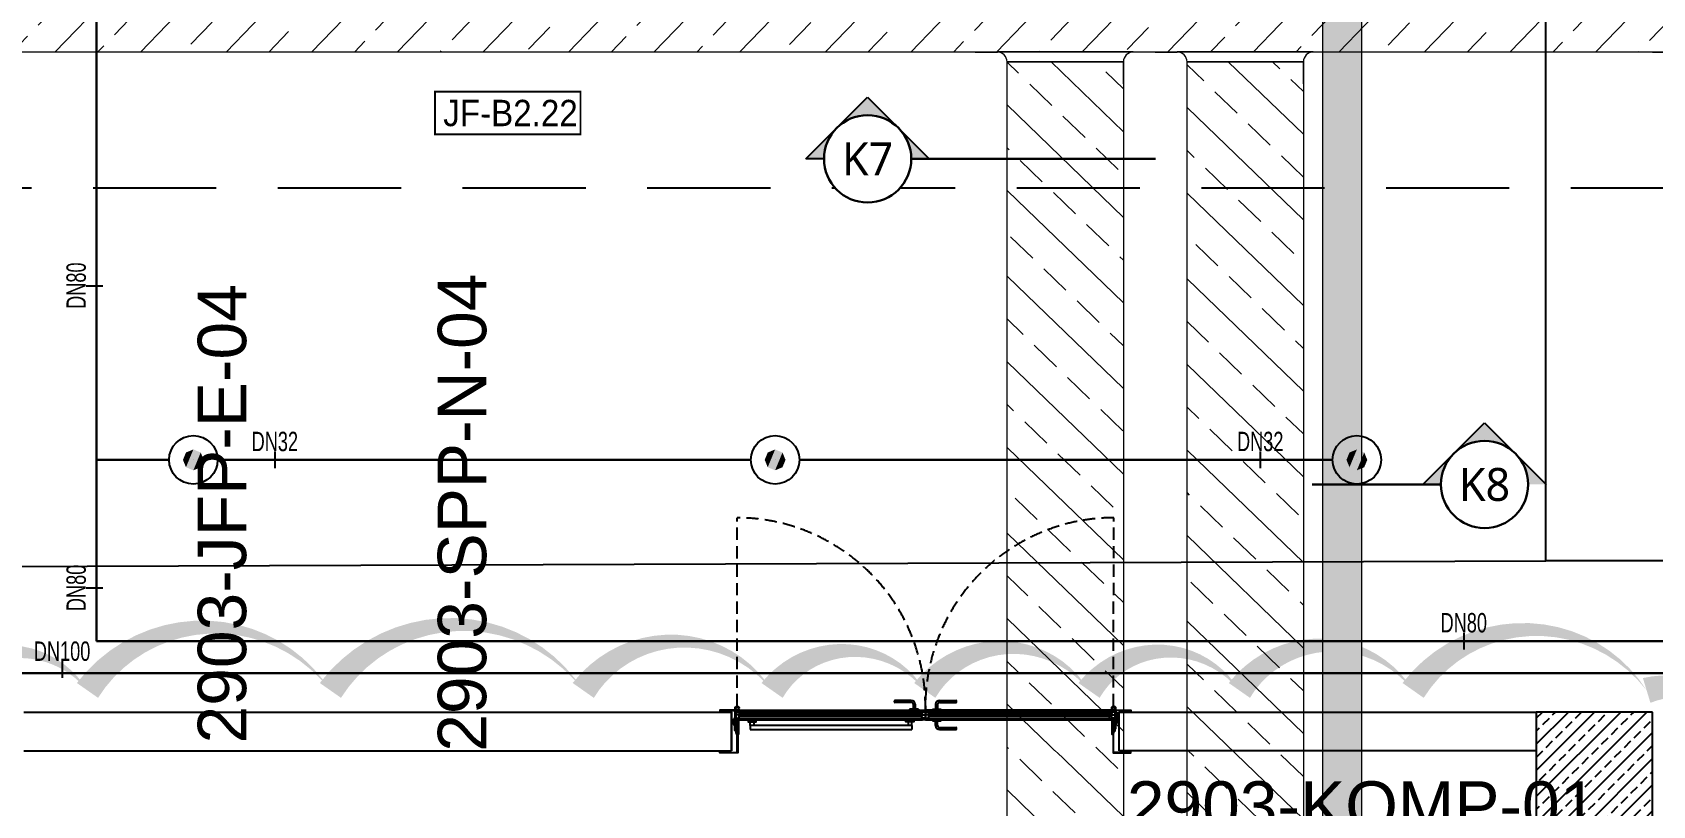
# Model space of a CAD drawing. Header units: millimetres. Extents: x -379292 to 1221486, y 92049 to 447512.
# Drawn here: x -174710 to -166355, y 104637 to 108622 of the extents above; entities that cross this region are included whole.
import ezdxf
from ezdxf.enums import TextEntityAlignment as Align

# ---------------------------------------------------------------- set-up
doc = ezdxf.new("R2010")
doc.units = ezdxf.units.MM
doc.linetypes.add('HIDDEN', pattern=[9.525, 6.35, -3.175])
for name, color, linetype in [('-M-YNGN-BORUID', 7, 'Continuous'), ('-M-YNGN-BORUUZUN', 7, 'Continuous'), ('-M-YNGN-BORUYUK', 7, 'Continuous'), ('-M-YNGN-SPR-YUK', 7, 'Continuous'), ('-M-YNGN-ZON5-CAP-', 7, 'Continuous'), ('-M-YNGN-ZON6-CAP-', 7, 'Continuous'), ('-M-YNGN-ZON6-SPR-', 7, 'Continuous'), ('010-05', 1, 'Continuous'), ('05_DOOR', 2, 'Continuous'), ('05_EQUIPMENT', 1, 'Continuous'), ('05_HATCH 1', 101, 'Continuous'), ('05_HATCH CONCRETE', 141, 'Continuous'), ('05_PLASTER', 2, 'Continuous'), ('05_STEEL HIDDEN', 61, 'HIDDEN'), ('05_SYMBOL', 2, 'Continuous'), ('05_WALL', 3, 'Continuous'), ('08_PANEL', 4, 'Continuous'), ('AIRONN ZONLAMA', 4, 'Continuous'), ('E-DIM', 7, 'Continuous'), ('E-TEXT', 7, 'Continuous')]:
    doc.layers.add(name, color=color, linetype=linetype)
doc.layers.add('-M-YNGN-SPR-CAPCIZGI', color=188, linetype='Continuous', plot=False)
for name, color, linetype, lineweight in [('-M-YNGN-ZON5', 11, 'SP', 30), ('-M-YNGN-ZON6', 2, 'SP', 30), ('Aironn-Kodlama', 7, 'Continuous', 0), ('E_CT_AYDINLATMA', 3, 'Continuous', 9), ('E_CT_KA', 4, 'Continuous', 9)]:
    doc.layers.add(name, color=color, linetype=linetype, lineweight=lineweight)
doc.styles.add('CIZGI', font='tahoma.ttf', dxfattribs={"width": 0.8, "oblique": 20})
doc.styles.add('FUTURA', font='Yu Gothic Light.ttf')
doc.styles.add('HCAD', font='HCAD.SHX', dxfattribs={"width": 0.8, "height": 0.2})
doc.styles.add('PIPESIZE', font='hcad.shx', dxfattribs={"width": 0.8})
doc.styles.add('SPR-NOT', font='romans.shx')
doc.styles.get("Standard").update_dxf_attribs({"font": 'segoeuil.ttf'})
doc.styles.add('YAZI-3', font='arial.ttf', dxfattribs={"height": 3})
doc.linetypes.add('SP', pattern='A,2,-0.1,["SP",CIZGI,S=0.14,R=0.2,X=0,Y=-0.07],-0.255', length=2.355)

# ---------------------------------------------------------------- blocks, each defined once
blk = doc.blocks.new('VIDA')
at = {"layer": '05_EQUIPMENT'}
h = blk.add_hatch(dxfattribs=at)
h.set_pattern_fill('LINE', color=256, scale=0.1, angle=150, style=0)
h.set_pattern_definition([(330, (-3585.31887, 6072.20274), (0.03125, 0.05412658774), [])])
h.paths.add_polyline_path([(-0.09, -0.26), (-0.09, -1.74), (0.09, -1.74), (0.09, -0.26)])
h.paths.add_polyline_path([(-0.09, -0.26), (0.09, -0.26), (0, 0)])
for p, q in [((-0.09, -0.26), (0, 0)), ((0.09, -0.26), (0, 0)), ((-0.01, -2.02), (-0.18, -2.02)), ((0.09, -1.74), (-0.09, -1.74)), ((0.09, -1.95), (-0.09, -1.95)), ((0.01, -1.98), (-0.01, -1.98)), ((-0.01, -2.02), (-0.01, -1.98)), ((0.01, -2.02), (0.01, -1.98)), ((0.18, -2.02), (0.01, -2.02))]:
    blk.add_line(p, q, dxfattribs=at)
for points in [[(-0.18, -2.02), (-0.09, -1.95), (-0.09, -0.26)], [(0.18, -2.02), (0.09, -1.95), (0.09, -0.26)]]:
    blk.add_lwpolyline(points, dxfattribs=at)
blk = doc.blocks.new('*U83')
at = {"color": 8, "ltscale": 7}
for p, q in [((927.1, 60), (843.8, 60)), ((927.1, 50), (843.8, 50)), ((1072.9, 60), (1156.2, 60)), ((1072.9, 50), (1156.2, 50))]:
    blk.add_line(p, q, dxfattribs=at)
for centre, start, end in [((843.8, 55), 90, 270), ((1156.2, 55), 270, 90)]:
    blk.add_arc(centre, 5, start, end, dxfattribs=at)
at = {"color": 8}
blk.add_wipeout([(0, 0), (0, -206), (2000, -206), (2000, 0), (10, 0)], dxfattribs=at)
at = {"layer": '010-05', "ltscale": 7}
h = blk.add_hatch(dxfattribs=at)
h.set_pattern_fill('ANSI37', color=8, scale=0.1, angle=360, style=0)
h.set_pattern_definition([(45, (-20246.60925, -14802.3896), (-0.224506403, 0.224506403), []), (135, (-20246.60925, -14802.3896), (-0.224506403, -0.224506403), [])])
edge = h.paths.add_edge_path(flags=16)
edge.add_line((28.5, -46.7), (28.5, -55.3))
edge.add_line((28.5, -55.3), (21.5, -55.3))
edge.add_line((21.5, -55.3), (21.5, -49))
edge.add_arc((25.9, -50.6), 4.69, 56.54278, 159.2569, ccw=False)
edge = h.paths.add_edge_path()
edge.add_line((29.5, -45.1), (29.5, -56.3))
edge.add_line((29.5, -56.3), (20.5, -56.3))
edge.add_line((20.5, -56.3), (20.5, -42.5))
edge.add_line((20.5, -42.5), (34.2, -42.5))
edge.add_line((34.2, -42.5), (32.2, -43))
edge.add_arc((32.2, -45.8), 2.82, 91.10929, 165.59862)
edge = h.paths.add_edge_path(flags=16)
edge.add_arc((32.2, -45.8), 3.82, 143.46678, 165.59862, ccw=False)
edge.add_line((29.1, -43.5), (21.5, -43.5))
edge.add_line((21.5, -43.5), (21.5, -46.1))
edge.add_arc((25.7, -53.3), 8.25, 70.11032, 120.2945, ccw=False)
edge.add_line((28.5, -45.5), (28.5, -45.1))
edge.add_line((28.5, -45.1), (28.5, -44.8))
h = blk.add_hatch(dxfattribs=at)
h.set_pattern_fill('ANSI37', color=8, scale=0.1, angle=360, style=0)
h.set_pattern_definition([(135, (22246.60925, -14802.3896), (0.224506403, 0.224506403), []), (45, (22246.60925, -14802.3896), (0.224506403, -0.224506403), [])])
edge = h.paths.add_edge_path(flags=16)
edge.add_line((1971.5, -46.7), (1971.5, -55.3))
edge.add_line((1971.5, -55.3), (1978.5, -55.3))
edge.add_line((1978.5, -55.3), (1978.5, -49))
edge.add_arc((1974.1, -50.6), 4.69, 20.7431, 123.45722)
edge = h.paths.add_edge_path()
edge.add_line((1970.5, -45.1), (1970.5, -56.3))
edge.add_line((1970.5, -56.3), (1979.5, -56.3))
edge.add_line((1979.5, -56.3), (1979.5, -42.5))
edge.add_line((1979.5, -42.5), (1965.8, -42.5))
edge.add_line((1965.8, -42.5), (1967.8, -43))
edge.add_arc((1967.8, -45.8), 2.82, 14.40138, 88.89071, ccw=False)
edge = h.paths.add_edge_path(flags=16)
edge.add_arc((1967.8, -45.8), 3.82, 14.40138, 36.53322)
edge.add_line((1970.9, -43.5), (1978.5, -43.5))
edge.add_line((1978.5, -43.5), (1978.5, -46.1))
edge.add_arc((1974.3, -53.3), 8.25, 59.7055, 109.88968)
edge.add_line((1971.5, -45.5), (1971.5, -45.1))
edge.add_line((1971.5, -45.1), (1971.5, -44.8))
at = {"layer": '05_HATCH 1', "ltscale": 7}
h = blk.add_hatch(dxfattribs=at)
h.set_pattern_fill('HONEY', color=8, scale=15, angle=90, style=0)
h.set_pattern_definition([(270, (24591.2114, 3174525.0591), (-1.623797625, -2.8125), [1.875, -3.75]), (150, (24591.2114, 3174525.0591), (-1.62379763564, 2.81249999385), [1.875, -3.75]), (210, (24591.2114, 3174525.0591), (-3.24759526064, -6.15e-09), [-3.75, 1.875])])
h.paths.add_polyline_path([(978.3, -14.5), (981.6, -8.9), (31.6, -8.9), (33.7, -14.5)])
h = blk.add_hatch(dxfattribs=at)
h.set_pattern_fill('HONEY', color=8, scale=15, angle=90, style=0)
h.set_pattern_definition([(90, (24591.2114, -3174555.0591), (-1.623797625, 2.8125), [1.875, -3.75]), (210, (24591.2114, -3174555.0591), (-1.62379763564, -2.81249999385), [1.875, -3.75]), (150, (24591.2114, -3174555.0591), (-3.24759526064, 6.15e-09), [-3.75, 1.875])])
h.paths.add_polyline_path([(981.6, -21.1), (978.3, -15.5), (33.7, -15.5), (31.6, -21.1)])
h = blk.add_hatch(dxfattribs=at)
h.set_pattern_fill('HONEY', color=8, scale=15, angle=90, style=0)
h.set_pattern_definition([(270, (24341.2114, 3174525.0591), (-1.623797625, -2.8125), [1.875, -3.75]), (150, (24341.2114, 3174525.0591), (-1.62379763564, 2.81249999385), [1.875, -3.75]), (210, (24341.2114, 3174525.0591), (-3.24759526064, -6.15e-09), [-3.75, 1.875])])
h.paths.add_polyline_path([(771.7, -14.5), (768.4, -8.9), (1969.5, -8.9), (1966.3, -14.5)])
h = blk.add_hatch(dxfattribs=at)
h.set_pattern_fill('HONEY', color=8, scale=15, angle=90, style=0)
h.set_pattern_definition([(90, (24341.2114, -3174555.0591), (-1.623797625, 2.8125), [1.875, -3.75]), (210, (24341.2114, -3174555.0591), (-1.62379763564, -2.81249999385), [1.875, -3.75]), (150, (24341.2114, -3174555.0591), (-3.24759526064, 6.15e-09), [-3.75, 1.875])])
h.paths.add_polyline_path([(768.4, -21.1), (771.7, -15.5), (1966.3, -15.5), (1969.5, -21.1)])
at = {"color": 8, "linetype": 'HIDDEN', "ltscale": 10}
for p, q in [((29.4, 30.3), (29.4, 1001.6)), ((1970.5, 30.5), (1971.1, 1001.6))]:
    blk.add_line(p, q, dxfattribs=at)
at = {"color": 8, "ltscale": 7}
for p, q in [((22, 10), (969.9, 10)), ((22, 10), (1000, 10)), ((22, 8.8), (22, 10)), ((22, 8.8), (22, 10)), ((27.3, 2.4), (27.3, 1.4)), ((27.3, 2.4), (37.2, 2.4)), ((27.3, 2.4), (27.3, 1.4)), ((27.3, 2.4), (37.2, 2.4)), ((27.3, 1.4), (36.7, 1.4)), ((27.3, 1.4), (36.7, 1.4)), ((37.5, 4.8), (36.3, 4.8)), ((37.5, 4.8), (36.3, 4.8)), ((36.7, 1.4), (42.8, -15)), ((36.7, 1.4), (42.8, -15)), ((984.8, 2.4), (37.2, 2.4)), ((37.2, 2.4), (43.7, -14.5)), ((37.2, 2.4), (43.7, -14.5)), ((37.5, 8.8), (984.6, 8.8)), ((963.8, 15), (918.8, 15)), ((918.8, 15), (918.8, 10)), ((937.1, 40), (937.1, 15)), ((947.1, 40), (947.1, 15)), ((963.8, 15), (963.8, 10)), ((984.8, 2.4), (978.3, -14.5)), ((985.4, 1.4), (979.2, -15)), ((984.6, 4.8), (985.8, 4.8)), ((994.7, 2.4), (984.8, 2.4)), ((994.7, 1.4), (985.4, 1.4)), ((994.7, 2.4), (994.7, 1.4)), ((1978, 10), (1000, 10)), ((1005.3, 2.4), (1005.3, 1.4)), ((1005.3, 2.4), (1015.3, 2.4)), ((1005.3, 1.4), (1014.7, 1.4)), ((1015.5, 4.8), (1014.3, 4.8)), ((1014.7, 1.4), (1020.9, -15)), ((1015.3, 2.4), (1962.8, 2.4)), ((1015.3, 2.4), (1021.7, -14.5)), ((1962.5, 8.8), (1015.5, 8.8)), ((1978, 10), (1030.1, 10)), ((1036.2, 15), (1081.2, 15)), ((1036.2, 15), (1036.2, 10)), ((1052.9, 40), (1052.9, 15)), ((1062.9, 40), (1062.9, 15)), ((1081.2, 15), (1081.2, 10)), ((1962.8, 2.4), (1956.3, -14.5)), ((1962.8, 2.4), (1956.3, -14.5)), ((1963.3, 1.4), (1957.2, -15)), ((1963.3, 1.4), (1957.2, -15)), ((1962.5, 4.8), (1963.7, 4.8)), ((1962.5, 4.8), (1963.7, 4.8)), ((1972.7, 2.4), (1962.8, 2.4)), ((1972.7, 2.4), (1962.8, 2.4)), ((1972.7, 1.4), (1963.3, 1.4)), ((1972.7, 1.4), (1963.3, 1.4)), ((1972.7, 2.4), (1972.7, 1.4)), ((1972.7, 2.4), (1972.7, 1.4)), ((1978, 8.8), (1978, 10)), ((1978, 8.8), (1978, 10)), ((1978, 8.8), (1978, 10)), ((984.6, -38.8), (22, -38.8)), ((22, -38.8), (984.6, -38.8)), ((22, -40), (22, -38.8)), ((22, -40), (22, -38.8)), ((984.6, -40), (22, -40)), ((1000, -40), (22, -40)), ((42.8, -15), (27.3, -15)), ((42.8, -15), (27.3, -15)), ((27.3, -31.5), (36.6, -31.5)), ((27.3, -31.5), (27.3, -32.5)), ((27.3, -31.5), (36.6, -31.5)), ((27.3, -31.5), (27.3, -32.5)), ((27.3, -32.5), (37.2, -32.5)), ((27.3, -32.5), (37.2, -32.5)), ((33.2, -40), (984.6, -40)), ((37.5, -34.8), (36.3, -34.8)), ((37.5, -34.8), (36.3, -34.8)), ((36.6, -31.5), (42.8, -15)), ((36.6, -31.5), (42.8, -15)), ((37.2, -32.5), (43.7, -15.5)), ((37.2, -32.5), (43.7, -15.5)), ((984.8, -32.5), (37.2, -32.5)), ((981.6, -8.9), (40.5, -8.9)), ((981.6, -21.1), (40.5, -21.1)), ((978.3, -14.5), (43.7, -14.5)), ((978.3, -15.5), (43.7, -15.5)), ((96, -70), (96, -50)), ((930.7, -70), (96, -70)), ((96, -70), (96, -90)), ((116, -50), (116, -70)), ((910.7, -50), (910.7, -70)), ((930.7, -70), (930.7, -50)), ((930.7, -70), (930.7, -90)), ((984.8, -32.5), (978.3, -15.5)), ((985.4, -31.5), (979.2, -15)), ((979.2, -15), (994.7, -15)), ((984.6, -34.8), (985.8, -34.8)), ((994.7, -32.5), (984.8, -32.5)), ((994.7, -31.5), (985.4, -31.5)), ((994.7, -31.5), (994.7, -32.5)), ((1000, -40), (1978, -40)), ((1020.9, -15), (1005.3, -15)), ((1005.3, -31.5), (1014.6, -31.5)), ((1005.3, -31.5), (1005.3, -32.5)), ((1005.3, -32.5), (1015.2, -32.5)), ((1015.5, -34.8), (1014.3, -34.8)), ((1014.6, -31.5), (1020.9, -15)), ((1015.2, -32.5), (1021.7, -15.5)), ((1015.2, -32.5), (1962.8, -32.5)), ((1015.5, -38.8), (1978, -38.8)), ((1978, -38.8), (1015.5, -38.8)), ((1966.8, -40), (1015.5, -40)), ((1015.5, -40), (1978, -40)), ((1018.5, -8.9), (1959.5, -8.9)), ((1018.5, -21.1), (1959.5, -21.1)), ((1021.7, -14.5), (1956.3, -14.5)), ((1021.7, -15.5), (1956.3, -15.5)), ((1036.2, -45), (1036.2, -40)), ((1036.2, -45), (1081.2, -45)), ((1052.9, -70), (1052.9, -45)), ((1062.9, -70), (1062.9, -45)), ((1072.9, -80), (1156.2, -80)), ((1081.2, -45), (1081.2, -40)), ((1962.8, -32.5), (1956.3, -15.5)), ((1962.8, -32.5), (1956.3, -15.5)), ((1963.4, -31.5), (1957.2, -15)), ((1957.2, -15), (1972.7, -15)), ((1963.4, -31.5), (1957.2, -15)), ((1957.2, -15), (1972.7, -15)), ((1962.5, -34.8), (1963.7, -34.8)), ((1972.7, -32.5), (1962.8, -32.5)), ((1972.7, -32.5), (1962.8, -32.5)), ((1972.7, -31.5), (1963.4, -31.5)), ((1972.7, -31.5), (1963.4, -31.5)), ((1972.7, -31.5), (1972.7, -32.5)), ((1972.7, -31.5), (1972.7, -32.5)), ((1978, -30), (1978, -28.8)), ((1978, -30), (1978, -28.8)), ((1978, -40), (1978, -38.8)), ((96, -90), (930.7, -90)), ((1072.9, -90), (1156.2, -90))]:
    blk.add_line(p, q, dxfattribs=at)
at = {"color": 8, "ltscale": 7, "flags": 128}
for points in [[(35.5, -113, -1), (34, -113), (34, -96.3), (32, -96.3), (32, -113, 1), (37.5, -113), (37.5, -46.5, 1), (30, -46.5), (30, -56.3), (20, -56.3), (20, 10), (-60, 10), (-60, 0), (-50, 0), (-50, 2), (-58, 2), (-58, 8), (18, 8), (18, -58.3), (32, -58.3), (32, -46.5, -1), (35.5, -46.5)], [(1964.5, -113, 1), (1966, -113), (1966, -96.3), (1968, -96.3), (1968, -113, -1), (1962.5, -113), (1962.5, -46.5, -1), (1970, -46.5), (1970, -56.3), (1980, -56.3), (1980, 10), (2060, 10), (2060, 0), (2050, 0), (2050, 2), (2058, 2), (2058, 8), (1982, 8), (1982, -58.3), (1968, -58.3), (1968, -46.5, 1), (1964.5, -46.5)]]:
    blk.add_lwpolyline(points, format="xyb", close=True, dxfattribs=at)
at = {"color": 8, "ltscale": 7}
for points in [[(37.5, 4.8), (37.5, 8.8), (22, 8.8), (22, -38.8), (37.5, -38.8), (37.5, -34.8)], [(37.5, 4.8), (37.5, 8.8), (22, 8.8), (22, -38.8), (37.5, -38.8), (37.5, -34.8)], [(36.3, 4.8), (36.3, 7.6), (23.2, 7.6), (23.2, -37.6), (36.3, -37.6), (36.3, -34.8)], [(36.3, 4.8), (36.3, 7.6), (23.2, 7.6), (23.2, -37.6), (36.3, -37.6), (36.3, -34.8)], [(984.6, 4.8), (984.6, 8.8), (1000, 8.8), (1000, -38.8), (984.6, -38.8), (984.6, -34.8)], [(985.8, 4.8), (985.8, 7.6), (998.8, 7.6), (998.8, -37.6), (985.8, -37.6), (985.8, -34.8)], [(1015.5, 4.8), (1015.5, 8.8), (1000, 8.8), (1000, -38.8), (1015.5, -38.8), (1015.5, -34.8)], [(1014.3, 4.8), (1014.3, 7.6), (1001.2, 7.6), (1001.2, -37.6), (1014.3, -37.6), (1014.3, -34.8)], [(1962.5, 4.8), (1962.5, 8.8), (1978, 8.8), (1978, -38.8), (1962.5, -38.8), (1962.5, -34.8)], [(1962.5, 4.8), (1962.5, 8.8), (1978, 8.8), (1978, -38.8), (1962.5, -38.8), (1962.5, -34.8)], [(1963.7, 4.8), (1963.7, 7.6), (1976.8, 7.6), (1976.8, -37.6), (1963.7, -37.6), (1963.7, -34.8)], [(1963.7, 4.8), (1963.7, 7.6), (1976.8, 7.6), (1976.8, -37.6), (1963.7, -37.6), (1963.7, -34.8)], [(86, -40), (86, -50), (127.7, -50), (127.7, -40)], [(940.7, -40), (940.7, -50), (899, -50), (899, -40)]]:
    blk.add_lwpolyline(points, dxfattribs=at)
for points in [[(32, -66.3), (32, -210), (-60, -210), (-60, -200), (-50, -200), (-50, -202), (-58, -202), (-58, -208), (30, -208), (30, -66.3)], [(29, -68.3), (20, -68.3), (20, -94.5), (30, -104.5), (30, -117.8), (28, -117.8), (28, -105.3), (18, -95.3), (18, -66.3), (29, -66.3)], [(1968, -66.3), (1968, -210), (2060, -210), (2060, -200), (2050, -200), (2050, -202), (2058, -202), (2058, -208), (1970, -208), (1970, -66.3)], [(1971, -58.3), (1980, -58.3), (1980, -84.5), (1970, -94.5), (1970, -107.8), (1972, -107.8), (1972, -95.3), (1982, -85.3), (1982, -56.3), (1971, -56.3)]]:
    blk.add_lwpolyline(points, close=True, dxfattribs=at)
for centre, radius in [((29, 20.6), 10.1), ((29, 20.6), 6.72), ((1971, 20.6), 10.1), ((1971, 20.6), 6.72)]:
    blk.add_circle(centre, radius, dxfattribs=at)
at = {"color": 8, "linetype": 'HIDDEN', "ltscale": 10}
for centre, radius, start, end in [((27.6, 29.1), 972.5, 359.17896, 89.89131), ((1972.5, 29.1), 972.6, 90.08024, 180.82588)]:
    blk.add_arc(centre, radius, start, end, dxfattribs=at)
at = {"color": 8, "ltscale": 7}
for centre, radius, start, end in [((927.1, 40), 20, 0, 90), ((927.1, 40), 10, 0, 90), ((1072.9, 40), 20, 90, 180), ((1072.9, 40), 10, 90, 180), ((1072.9, -70), 20, 180, 270), ((1072.9, -70), 10, 180, 270), ((1156.2, -85), 5, 270, 90)]:
    blk.add_arc(centre, radius, start, end, dxfattribs=at)
at = {"layer": '010-05', "color": 8, "ltscale": 7}
for points in [[(29.5, -45.1, -0.336971), (32.2, -43), (34.2, -42.5), (29.5, -42.5), (20.5, -42.5), (20.5, -56.3), (29.5, -56.3)], [(28.5, -45.5, 0.222538), (21.5, -46.1), (21.5, -43.5), (29.1, -43.5, 0.09687), (28.5, -44.8), (28.5, -45.1)], [(28.5, -55.3), (21.5, -55.3), (21.5, -48.9, -0.473637), (28.5, -46.7)], [(1970.5, -45.1, 0.336971), (1967.8, -43), (1965.8, -42.5), (1970.5, -42.5), (1979.5, -42.5), (1979.5, -56.3), (1970.5, -56.3)], [(1971.5, -45.5, -0.222538), (1978.5, -46.1), (1978.5, -43.5), (1970.9, -43.5, -0.09687), (1971.5, -44.8), (1971.5, -45.1)], [(1971.5, -55.3), (1978.5, -55.3), (1978.5, -48.9, 0.473637), (1971.5, -46.7)]]:
    blk.add_lwpolyline(points, format="xyb", close=True, dxfattribs=at)
at = {"layer": '05_PLASTER', "color": 8, "ltscale": 7}
blk.add_line((1990, -41.6), (1990, 0), dxfattribs=at)
at = {"layer": '05_STEEL HIDDEN', "color": 8, "ltscale": 7}
for points in [[(17, -59.4), (17, -34.2), (11, -34.2), (11, -60.5), (23, -88.8), (23, -111.1), (29, -111.1), (29, -87.6)], [(1983, -49.4), (1983, -12.6), (1989, -12.6), (1989, -50.5), (1977, -78.8), (1977, -101.1), (1971, -101.1), (1971, -77.6)]]:
    blk.add_lwpolyline(points, close=True, dxfattribs=at)
at = {"layer": '05_STEEL HIDDEN', "color": 8, "ltscale": 7, "flags": 128}
for points in [[(17, -34.2), (18, -34.2), (18, -59.4), (30, -87.6), (30, -111.1), (29, -111.1)], [(1983, -12.6), (1982, -12.6), (1982, -49.4), (1970, -77.6), (1970, -101.1), (1971, -101.1)]]:
    blk.add_lwpolyline(points, dxfattribs=at)
at = {"layer": '05_WALL', "color": 8, "ltscale": 7}
for p, q in [((0, -200), (0, 0)), ((2000, -200), (2000, 0))]:
    blk.add_line(p, q, dxfattribs=at)
at = {"color": 8, "ltscale": 7, "yscale": 10, "zscale": 10, "rotation": 180}
for p, xscale in [((25, -76.5), -10), ((1975, -76.5), 10)]:
    blk.add_blockref('VIDA', p, dxfattribs=dict(at, xscale=xscale))
blk = doc.blocks.new('OtoParkBodrumKatMimari')
at = {"layer": '05_HATCH CONCRETE'}
h = blk.add_hatch(dxfattribs=at)
h.set_pattern_fill('ANSI33', color=8, scale=15, angle=180, style=0)
h.set_pattern_definition([(225, (905000, -3e-07), (67.351921, -67.351921), []), (225, (904932.65, -3e-07), (67.351921, -67.351921), [47.625, -23.8125])])
h.paths.add_polyline_path([(80000, 4300), (79400, 4300), (79400, 3700), (80000, 3700)])
at = {"color": 5}
blk.add_lwpolyline([(80000, 4300), (79400, 4300), (79400, 3700), (80000, 3700)], close=True, dxfattribs=at)
at = {"layer": '05_SYMBOL', "color": 252, "linetype": 'HIDDEN', "ltscale": 100}
blk.add_lwpolyline([(91643.3, 7000), (67312.9, 7000)], dxfattribs=at)
at = {"layer": '05_WALL', "color": 8, "flags": 128}
blk.add_lwpolyline([(79400, 4100), (77250, 4100), (77250, 4300), (79400, 4300)], dxfattribs=at)
at = {"layer": '05_DOOR', "color": 8}
blk.add_blockref('*U83', (75250, 4300), dxfattribs=at)
at = {"layer": '05_WALL', "color": 8}
for points in [[(71600, 4300), (75250, 4300), (75250, 4100)], [(71600, 4100), (75250, 4100)]]:
    blk.add_lwpolyline(points, dxfattribs=at)
blk = doc.blocks.new('SPRKL100')
at = {"layer": '-M-YNGN-SPR-CAPCIZGI'}
blk.add_line((0, 0.431), (0, -0.431), dxfattribs=at)
at = {"layer": '-M-YNGN-BORUID', "color": 0, "style": 'HCAD', "width": 0.8, "flags": 1}
blk.add_attdef('DIC', text='', height=0.4, dxfattribs=at).set_placement((0, -1.693), align=Align.CENTER)
at = {"layer": '-M-YNGN-BORUUZUN', "color": 0, "style": 'HCAD', "width": 0.7}
blk.add_attdef('BOY', text='', height=0.8, dxfattribs=at).set_placement((0, -1.08), align=Align.CENTER)
at = {"layer": '-M-YNGN-BORUYUK', "color": 6, "style": 'PIPESIZE', "width": 0.8}
blk.add_attdef('YUK', text='', height=0.5, dxfattribs=at).set_placement((0, 1.866), align=Align.CENTER)
at = {"color": 0, "style": 'PIPESIZE', "width": 0.7}
blk.add_attdef('CAP', text='', height=1, dxfattribs=at).set_placement((0, 0.45), align=Align.CENTER)
blk = doc.blocks.new('A$C69E8C7F8')
at = {"layer": '-M-YNGN-ZON5', "ltscale": 500}
for p, q in [((-1776.31, 359.36), (-2417.34, 359.36)), ((-1511.74, 359.36), (-1776.31, 359.36)), ((-156.31, 359.36), (-1511.74, 359.36))]:
    blk.add_line(p, q, dxfattribs=at)
at = {"layer": '-M-YNGN-ZON5-CAP-'}
ref = blk.add_blockref('SPRKL100', (-1866.5, 361.26), dxfattribs=dict(at, xscale=10, yscale=10, zscale=10))
ref.add_attrib('CAP', 'DN100', dxfattribs={"layer": '0', "color": 0, "height": 10, "style": 'PIPESIZE', "width": 0.7}).set_placement((-1866.5, 365.76), align=Align.CENTER)
blk = doc.blocks.new('SP-C-UP-12')
at = {"ltscale": 10}
blk.add_line((0, 0), (0, 0), dxfattribs=at)
at = {"color": 1, "linetype": 'Continuous'}
blk.add_circle((0, 0), 12.5, dxfattribs=at)
at = {"ltscale": 10}
for points in [[(-5.37, 0), (-3.8, 3.8), (-3.8, -3.8), (0, 5.37)], [(-3.8, -3.8), (0, 5.37), (0, -5.37), (3.8, 3.8)], [(0, -5.37), (3.8, 3.8), (3.8, -3.8), (5.37, 0)]]:
    blk.add_solid(points, dxfattribs=at)
at = {"layer": '-M-YNGN-SPR-YUK', "style": 'SPR-NOT', "width": 0.5, "flags": 9}
for tag, p in [('YUK', (0, 17.77)), ('CAP', (0, 14.42)), ('TIP', (0.2, 10.78))]:
    blk.add_attdef(tag, text='', height=2.5, dxfattribs=at).set_placement(p, align=Align.MIDDLE_CENTER)
blk = doc.blocks.new('A$C69E8D8A3')
at = {"layer": '-M-YNGN-ZON6', "ltscale": 500}
for p, q in [((-1888.51, 3336.88), (-1888.51, 330.93)), ((-1851.01, 424.38), (-1888.51, 424.38)), ((-1551.01, 424.38), (-1826.01, 424.38)), ((-1251.01, 424.38), (-1526.01, 424.38)), ((-158.72, 330.93), (-1888.51, 330.93))]:
    blk.add_line(p, q, dxfattribs=at)
at = {"layer": '-M-YNGN-ZON6-CAP-'}
ref = blk.add_blockref('SPRKL100', (-1889.46, 514.19), dxfattribs=dict(at, xscale=10.00000000000001, yscale=10.00000000000001, zscale=10.00000000000001, rotation=90))
ref.add_attrib('CAP', 'DN80', dxfattribs={"layer": '0', "color": 0, "height": 10, "rotation": 90, "style": 'PIPESIZE', "width": 0.7}).set_placement((-1893.96, 514.19), align=Align.CENTER)
ref = blk.add_blockref('SPRKL100', (-1796.49, 424.38), dxfattribs=dict(at, xscale=10, yscale=10, zscale=10))
ref.add_attrib('CAP', 'DN32', dxfattribs={"layer": '0', "color": 0, "height": 10, "style": 'PIPESIZE', "width": 0.7}).set_placement((-1796.49, 428.88), align=Align.CENTER)
ref = blk.add_blockref('SPRKL100', (-1288.35, 424.38), dxfattribs=dict(at, xscale=10, yscale=10, zscale=10))
ref.add_attrib('CAP', 'DN32', dxfattribs={"layer": '0', "color": 0, "height": 10, "style": 'PIPESIZE', "width": 0.7}).set_placement((-1288.35, 428.88), align=Align.CENTER)
ref = blk.add_blockref('SPRKL100', (-1889.46, 358.37), dxfattribs=dict(at, xscale=10.00000000000001, yscale=10.00000000000001, zscale=10.00000000000001, rotation=90))
ref.add_attrib('CAP', 'DN80', dxfattribs={"layer": '0', "color": 0, "height": 10, "rotation": 90, "style": 'PIPESIZE', "width": 0.7}).set_placement((-1893.96, 358.37), align=Align.CENTER)
ref = blk.add_blockref('SPRKL100', (-1183.38, 330.93), dxfattribs=dict(at, xscale=10, yscale=10, zscale=10))
ref.add_attrib('CAP', 'DN80', dxfattribs={"layer": '0', "color": 0, "height": 10, "style": 'PIPESIZE', "width": 0.7}).set_placement((-1183.38, 335.43), align=Align.CENTER)
at = {"layer": '-M-YNGN-ZON6-SPR-', "rotation": 180}
for p in [(-1838.51, 424.38), (-1538.51, 424.38), (-1238.51, 424.38)]:
    blk.add_blockref('SP-C-UP-12', p, dxfattribs=at)
blk = doc.blocks.new('*U717')
h = blk.add_hatch()
h.set_pattern_fill('ANSI33', color=0, scale=50, angle=1, style=0)
h.paths.add_polyline_path([(-9499.3, 600), (15713.2, 600), (15713.2, 0), (-9499.3, 0)])
at = {"color": 0}
blk.add_lwpolyline([(-9499.3, 600), (15713.2, 600), (15713.2, 0), (-9499.3, 0)], close=True, dxfattribs=at)
at = {"ltscale": 25, "flags": 1}
for tag, p in [('YUKSEKLIK', (-228.6, -148.7)), ('KALINLIK', (-228.6, -213.3))]:
    blk.add_attdef(tag, p, '', height=50, dxfattribs=at)
blk = doc.blocks.new('*U243')
at = {"color": 0}
for p, q in [((-164, 164), (-50, 164)), ((-50, 164), (-50, 167)), ((-50, 167), (150, 167)), ((0, 0), (0, 114)), ((100, 114), (0, 114)), ((100, 0), (100, 114)), ((150, 167), (150, 164)), ((264, 164), (150, 164))]:
    blk.add_line(p, q, dxfattribs=at)
for centre, start, end in [((-50, 114), 0, 90), ((150, 114), 90, 180)]:
    blk.add_arc(centre, 50, start, end, dxfattribs=at)
blk = doc.blocks.new('kesitismi')
at = {"color": 0, "lineweight": 30}
blk.add_wipeout([(22.49, 22.49), (22.45, 23.9), (22.31, 25.31), (22.09, 26.7), (21.78, 28.08), (21.39, 29.44), (20.91, 30.77), (20.35, 32.07), (19.71, 33.32), (18.99, 34.54), (18.19, 35.71), (17.33, 36.82), (16.39, 37.88), (15.4, 38.88), (14.34, 39.82), (13.22, 40.68), (12.05, 41.48), (10.83, 42.2), (9.58, 42.84), (8.28, 43.4), (6.95, 43.88), (5.59, 44.27), (4.21, 44.58), (2.82, 44.8), (1.41, 44.93), (0, 44.98), (-1.41, 44.93), (-2.82, 44.8), (-4.21, 44.58), (-5.59, 44.27), (-6.95, 43.88), (-8.28, 43.4), (-9.58, 42.84), (-10.83, 42.2), (-12.05, 41.48), (-13.22, 40.68), (-14.34, 39.82), (-15.4, 38.88), (-16.39, 37.88), (-17.33, 36.82), (-18.19, 35.71), (-18.99, 34.54), (-19.71, 33.32), (-20.35, 32.07), (-20.91, 30.77), (-21.39, 29.44), (-21.78, 28.08), (-22.09, 26.7), (-22.31, 25.31), (-22.45, 23.9), (-22.49, 22.49), (-22.45, 21.08), (-22.31, 19.67), (-22.09, 18.28), (-21.78, 16.9), (-21.39, 15.54), (-20.91, 14.21), (-20.35, 12.91), (-19.71, 11.66), (-18.99, 10.44), (-18.19, 9.27), (-17.33, 8.15), (-16.39, 7.09), (-15.4, 6.1), (-14.34, 5.16), (-13.22, 4.3), (-12.05, 3.5), (-10.83, 2.78), (-9.58, 2.14), (-8.28, 1.58), (-6.95, 1.1), (-5.59, 0.71), (-4.21, 0.4), (-2.82, 0.18), (-1.41, 0.04), (0, 0), (1.41, 0.04), (2.82, 0.18), (4.21, 0.4), (5.59, 0.71), (6.95, 1.1), (8.28, 1.58), (9.58, 2.14), (10.83, 2.78), (12.05, 3.5), (13.22, 4.3), (14.34, 5.16), (15.4, 6.1), (16.39, 7.09), (17.33, 8.15), (18.19, 9.27), (18.99, 10.44), (19.71, 11.66), (20.35, 12.91), (20.91, 14.21), (21.39, 15.54), (21.78, 16.9), (22.09, 18.28), (22.31, 19.67), (22.45, 21.08)], dxfattribs=at)
at = {"layer": 'E-DIM'}
h = blk.add_hatch(color=0, dxfattribs=at)
edge = h.paths.add_edge_path()
edge.add_line((0, 0), (0, -9.32))
edge.add_line((0, -9.32), (-31.81, 22.49))
edge.add_line((-31.81, 22.49), (0, 54.29))
edge.add_line((0, 54.29), (0, 44.98))
edge.add_arc((0, 22.49), 22.49, 90, 270)
at = {"color": 0, "lineweight": 30}
blk.add_circle((0, 22.49), 22.49, dxfattribs=at)
at = {"layer": 'E-DIM', "color": 0}
for p, q in [((-31.81, 22.49), (0, 54.29)), ((0, -9.32), (-31.81, 22.49)), ((0, 0), (0, -9.32))]:
    blk.add_line(p, q, dxfattribs=at)
blk.add_circle((0, 22.49), 22.49, dxfattribs=at)
blk.add_arc((0, 22.49), 22.49, 90, 270, dxfattribs=at)
at = {"layer": 'E-DIM', "color": 0, "lineweight": 30, "style": 'FUTURA'}
blk.add_attdef('KESIT', text='', height=20, dxfattribs=at).set_placement((0, 22.49), align=Align.MIDDLE_CENTER)
blk = doc.blocks.new('*U976')
h = blk.add_hatch()
h.set_pattern_fill('ANSI33', color=0, scale=50, angle=1, style=0)
h.paths.add_polyline_path([(-78993.8, 200), (5063.5, 200), (5063.5, 0), (-78993.8, 0)])
at = {"color": 0}
blk.add_lwpolyline([(-78993.8, 200), (5063.5, 200), (5063.5, 0), (-78993.8, 0)], close=True, dxfattribs=at)
at = {"ltscale": 25, "flags": 1}
for tag, p in [('YUKSEKLIK', (-228.6, -148.7)), ('KALINLIK', (-228.6, -213.3))]:
    blk.add_attdef(tag, p, '', height=50, dxfattribs=at)
blk = doc.blocks.new('*U983')
h = blk.add_hatch()
h.set_pattern_fill('ANSI33', color=0, scale=50, angle=1, style=0)
h.paths.add_polyline_path([(691.2, 600), (5073.4, 600), (5073.4, 0), (691.2, 0)])
at = {"color": 0}
blk.add_lwpolyline([(691.2, 600), (5073.4, 600), (5073.4, 0), (691.2, 0)], close=True, dxfattribs=at)
at = {"ltscale": 25, "flags": 1}
for tag, p in [('YUKSEKLIK', (-228.6, -148.7)), ('KALINLIK', (-228.6, -213.3))]:
    blk.add_attdef(tag, p, '', height=50, dxfattribs=at)
blk = doc.blocks.new('*U486')
at = {"color": 0}
for p, q in [((-164, 164), (-50, 164)), ((-50, 164), (-50, 167)), ((-50, 167), (650, 167)), ((0, 0), (0, 114)), ((600, 114), (0, 114)), ((600, 0), (600, 114)), ((650, 167), (650, 164)), ((764, 164), (650, 164))]:
    blk.add_line(p, q, dxfattribs=at)
for centre, start, end in [((-50, 114), 0, 90), ((650, 114), 90, 180)]:
    blk.add_arc(centre, 50, start, end, dxfattribs=at)
blk = doc.blocks.new('*U1003')
h = blk.add_hatch()
h.set_pattern_fill('ANSI33', color=0, scale=50, angle=1, style=0)
h.paths.add_polyline_path([(691.2, 600), (5073.4, 600), (5073.4, 0), (691.2, 0)])
at = {"color": 0}
blk.add_lwpolyline([(691.2, 600), (5073.4, 600), (5073.4, 0), (691.2, 0)], close=True, dxfattribs=at)
at = {"ltscale": 25, "flags": 1}
for tag, p in [('YUKSEKLIK', (-228.6, -148.7)), ('KALINLIK', (-228.6, -213.3))]:
    blk.add_attdef(tag, p, '', height=50, dxfattribs=at)
blk = doc.blocks.new('*U516')
at = {"color": 0}
for p, q in [((-164, 164), (-50, 164)), ((-50, 164), (-50, 167)), ((-50, 167), (650, 167)), ((0, 0), (0, 114)), ((600, 114), (0, 114)), ((600, 0), (600, 114)), ((650, 167), (650, 164)), ((764, 164), (650, 164))]:
    blk.add_line(p, q, dxfattribs=at)
for centre, start, end in [((-50, 114), 0, 90), ((650, 114), 90, 180)]:
    blk.add_arc(centre, 50, start, end, dxfattribs=at)

msp = doc.modelspace()

# ---------------------------------------------------------------- block references
at = {"color": 8}
msp.add_blockref('OtoParkBodrumKatMimari', (-246354.8, 100818.8), dxfattribs=at)

# ---------------------------------------------------------------- next in the draw order: linework, layer by layer
at = {"layer": 'Aironn-Kodlama', "color": 7, "const_width": 10}
msp.add_lwpolyline([(-172633.4, 108316.4), (-172633.4, 108096.4), (-171883.4, 108096.4), (-171883.4, 108316.4)], close=True, dxfattribs=at)
at = {"layer": 'E-DIM', "color": 6}
msp.add_lwpolyline([(-165800.9, 104771.3, 0, 133.3, 0.520567), (-166385.4, 105230.3, 0, 133.3, 0.520567), (-167589.8, 105230.3, 0, 133.3, 0.520567), (-168485.8, 105230.3, 0, 133.3, 0.520567), (-169261, 105230.3, 0, 133.3, 0.520567), (-170108.2, 105230.3, 0, 133.3, 0.520567), (-170895.5, 105230.3, 0, 133.3, 0.520567), (-171869.2, 105230.3, 0, 133.3, 0.520567), (-173173.1, 105230.3, 0, 133.3, 0.520567), (-174425.9, 105230.3, 0, 133.3, 0.520567), (-175190.2, 105230.3, 0, 133.3, 0.520567)], format="xyseb", dxfattribs=at)

# ---------------------------------------------------------------- next in the draw order: block references
at = {"layer": '-M-YNGN-ZON5', "ltscale": 25, "xscale": 10, "yscale": 10, "zscale": 10}
msp.add_blockref('A$C69E8C7F8', (-155891.8, 101725.1), dxfattribs=at)
at = {"layer": '-M-YNGN-ZON6', "ltscale": 25, "xscale": 10, "yscale": 10, "zscale": 10}
msp.add_blockref('A$C69E8D8A3', (-155494.7, 102175), dxfattribs=at)
at = {"layer": 'E_CT_AYDINLATMA', "color": 5, "rotation": 270}
msp.add_blockref('*U976', (-168055.7, 109162.2), dxfattribs=at)
at = {"layer": 'E_CT_AYDINLATMA', "color": 2}
for name, p in [('*U486', (-169683.7, 108357)), ('*U516', (-168755.7, 108357)), ('*U243', (-166191.1, 108357))]:
    msp.add_blockref(name, p, dxfattribs=at)
at = {"layer": 'E_CT_KA', "color": 6}
msp.add_blockref('*U717', (-169802.2, 108521), dxfattribs=at)
at = {"layer": 'E_CT_KA', "color": 6, "rotation": 270}
for name, p in [('*U983', (-169683.7, 109162.2)), ('*U1003', (-168755.7, 109162.2))]:
    msp.add_blockref(name, p, dxfattribs=at)

# ---------------------------------------------------------------- next in the draw order: texts
at = {"layer": '08_PANEL', "style": 'YAZI-3'}
for s, p in [('2903-SPP-N-04', (-172369.5, 106146.7)), ('2903-JFP-E-04', (-173607.3, 106140.7))]:
    msp.add_text(s, height=250, rotation=90, dxfattribs=at).set_placement(p, align=Align.CENTER)
msp.add_text('2903-KOMP-01', height=250, dxfattribs=at).set_placement((-167852.9, 104511.8), align=Align.CENTER)
at = {"layer": 'Aironn-Kodlama', "color": 3, "insert": (-172591.3, 108275.2), "char_height": 136, "width": 710.456, "attachment_point": 1, "rotation": 359.96186}
msp.add_mtext('{\\fArial|b0|i0|c0|p18;\\W0.9;\\C7;JF-B\\fArial|b0|i0|c162|p18;2\\fArial|b0|i0|c0|p18;.\\fArial|b0|i0|c162|p18;22}', dxfattribs=at)

# ---------------------------------------------------------------- next in the draw order: block references
at = {"layer": 'E-TEXT', "color": 2, "lineweight": -3}
ref = msp.add_blockref('kesitismi', (-170627.7, 107970.7), dxfattribs=dict(at, xscale=10, yscale=10, zscale=10, rotation=270))
ref.add_attrib('KESIT', 'K7', dxfattribs={"layer": 'E-DIM', "lineweight": 30, "height": 170, "style": 'FUTURA'}).set_placement((-170402.8, 107970.7), align=Align.MIDDLE_CENTER)
ref = msp.add_blockref('kesitismi', (-167446.2, 106292.2), dxfattribs=dict(at, xscale=10, yscale=10, zscale=10, rotation=270))
ref.add_attrib('KESIT', 'K8', dxfattribs={"layer": 'E-DIM', "lineweight": 30, "height": 170, "style": 'FUTURA'}).set_placement((-167221.3, 106292.2), align=Align.MIDDLE_CENTER)

# ---------------------------------------------------------------- next in the draw order: linework, layer by layer
at = {"layer": 'AIRONN ZONLAMA', "color": 3, "ltscale": 25}
msp.add_lwpolyline([(-233504.6, 201649.1), (-233454.6, 179399.1), (-241154.6, 179399.1), (-241154.6, 161849.1), (-233504.6, 161849.1), (-233504.6, 157649.1), (-241354.6, 157761.1), (-180574.5, 105849.1), (-166904.6, 105899.1), (-166954.6, 208399.1), (-175954.6, 208399.1), (-175948.2, 201699.1), (-233504.6, 201699.1)], dxfattribs=at)
at = {"layer": 'AIRONN ZONLAMA', "color": 1, "ltscale": 25}
msp.add_lwpolyline([(-146974.7, 112107.1), (-150051.9, 108620.9), (-150276.8, 108819.5), (-150740, 108294.7), (-150515.1, 108096.1), (-152467.3, 105884.4), (-152692.2, 106083), (-153089.2, 105633.1), (-152996.8, 105549.1), (-157954.6, 105549.1), (-157954.6, 105899.1), (-166904.6, 105899.1), (-166951.6, 202285.7)], dxfattribs=at)
at = {"layer": 'E-TEXT', "color": 2, "lineweight": 30}
for p, q in [((-170177.9, 107970.7), (-168917.5, 107970.7)), ((-167446.2, 106292.2), (-168110.2, 106292.2))]:
    msp.add_line(p, q, dxfattribs=at)

doc.saveas('drawing.dxf')
